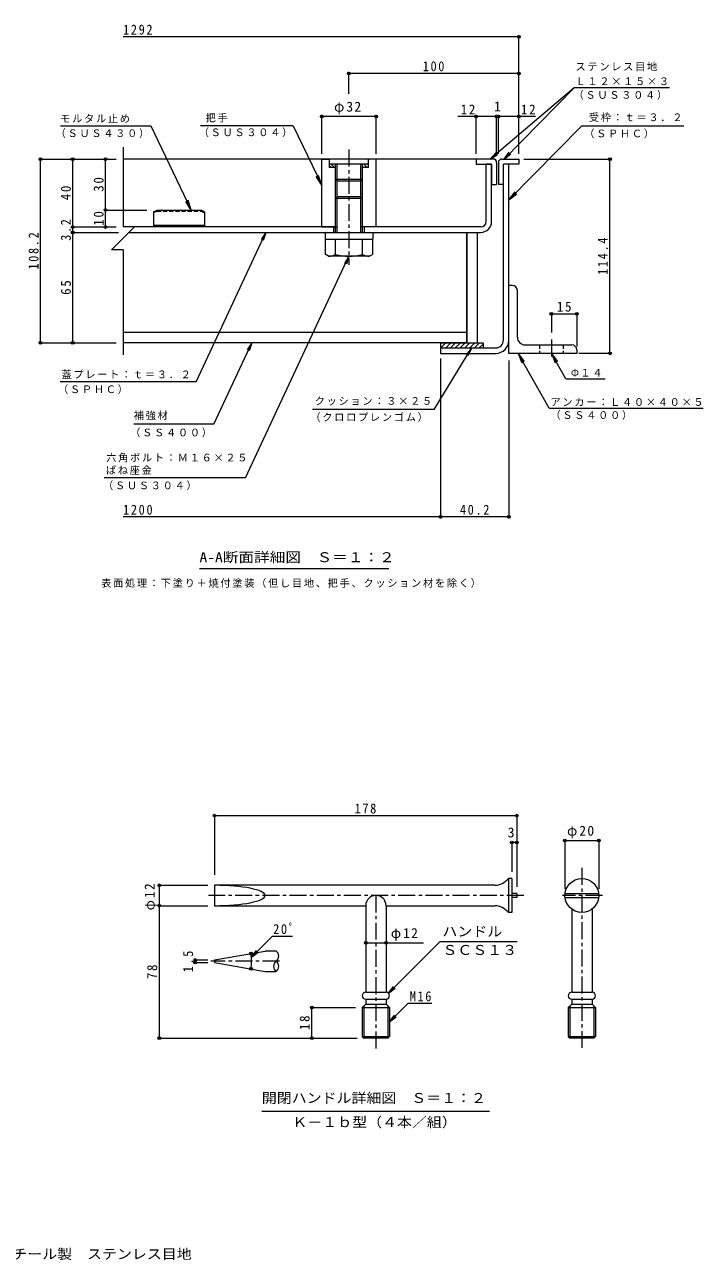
# Model space of a CAD drawing. Units: millimetres on the paper, enlarged 10 times, with parts at other scales. Extents: x -2620 to 2671, y -1958 to 1823.
# Drawn here: x 673 to 2671, y -1910 to 1727 of the extents above; entities that cross this region are included whole.
import ezdxf
from ezdxf.enums import TextEntityAlignment as Align

# ---------------------------------------------------------------- set-up
doc = ezdxf.new("R2010")
doc.units = ezdxf.units.MM
doc.header["$LTSCALE"] = 10
doc.header["$PDMODE"] = 32
doc.header["$PDSIZE"] = 8
doc.linetypes.add('CHAIN1', pattern=[8, 5, -1, 1, -1])
doc.linetypes.add('DASHED1', pattern=[1.8, 1.2, -0.6])
for name, color, linetype, lineweight in [('D-1', 2, 'Continuous', 9), ('D-2', 3, 'Continuous', 9), ('D-3', 4, 'Continuous', 9), ('D-4', 7, 'Continuous', 9), ('D-5', 7, 'Continuous', 9), ('D-6', 6, 'Continuous', 5), ('D-7', 4, 'CHAIN1', 9), ('D-8', 5, 'Continuous', 5), ('D-9', 134, 'Continuous', 5), ('D-C', 2, 'Continuous', 9), ('D-E', 3, 'Continuous', 9), ('D-F', 7, 'Continuous', 9), ('F-5_F-5ﾚｲﾔ', 7, 'Continuous', 9)]:
    doc.layers.add(name, color=color, linetype=linetype, lineweight=lineweight)
doc.styles.add('ＭＳ ゴシック', font='')
doc.styles.get('ＭＳ ゴシック').set_extended_font_data('MS Gothic')

msp = doc.modelspace()

# ---------------------------------------------------------------- linework, layer by layer
at = {"layer": 'D-1'}
for p, q in [((2082.69, 798.48), (2082.69, 1316.98)), ((2098.69, 798.48), (2098.69, 1316.98)), ((1897.69, 775.98), (1897.69, 759.98)), ((1897.69, 775.98), (2060.19, 775.98)), ((1897.69, 759.98), (2060.19, 759.98))]:
    msp.add_line(p, q, dxfattribs=at)
for radius in [38.5, 22.5]:
    msp.add_arc((2060.19, 798.48), radius, 270, 0, dxfattribs=at)
at = {"layer": 'D-2'}
for p, q in [((2031.69, 1147.98), (2031.69, 1316.98)), ((1587.69, 1131.98), (995.69, 1131.98)), ((1582.69, 1131.98), (1582.69, 1115.98)), ((2015.69, 1131.98), (1667.69, 1131.98)), ((1672.69, 1131.98), (1672.69, 1115.98)), ((979.69, 1115.98), (2015.69, 1115.98))]:
    msp.add_line(p, q, dxfattribs=at)
msp.add_lwpolyline([(2047.69, 1147.98), (2047.69, 1316.98), (2031.69, 1316.98)], dxfattribs=at)
for radius in [16, 32]:
    msp.add_arc((2015.69, 1147.98), radius, 270, 0, dxfattribs=at)
at = {"layer": 'D-3'}
for p, q in [((2002.69, 1331.98), (962.69, 1331.98)), ((2002.69, 1316.98), (2047.69, 1316.98)), ((2047.69, 1316.98), (2047.69, 1256.98)), ((2062.69, 1321.98), (2062.69, 1256.98)), ((2067.69, 1321.98), (2067.69, 1256.98)), ((2077.69, 1331.98), (2127.69, 1331.98)), ((2082.69, 1256.98), (2082.69, 1316.98)), ((2047.69, 1256.98), (2062.69, 1256.98)), ((2082.69, 1256.98), (2067.69, 1256.98)), ((1052.69, 1176.98), (1062.69, 1181.98)), ((1052.69, 1176.98), (1052.69, 1131.98)), ((1062.69, 1181.98), (1192.69, 1181.98)), ((1202.69, 1176.98), (1192.69, 1181.98)), ((1202.69, 1176.98), (1202.69, 1131.98)), ((1202.69, 1135.98), (1052.69, 1135.98)), ((1202.69, 1131.98), (1052.69, 1131.98))]:
    msp.add_line(p, q, dxfattribs=at)
at = {"layer": 'D-3', "linetype": 'DASHED1'}
for p, q in [((1062.69, 1178.52), (1052.69, 1173.52)), ((1062.69, 1178.52), (1062.69, 1181.98)), ((1062.69, 1178.52), (1192.69, 1178.52)), ((1192.69, 1178.52), (1192.69, 1181.98)), ((1192.69, 1178.52), (1202.69, 1173.52))]:
    msp.add_line(p, q, dxfattribs=at)
at = {"layer": 'D-3'}
for points in [[(2052.69, 1331.98), (2002.69, 1331.98), (2002.69, 1316.98)], [(2127.69, 1331.98), (2127.69, 1316.98), (2082.69, 1316.98)]]:
    msp.add_lwpolyline(points, dxfattribs=at)
for centre, start, end in [((2052.69, 1321.98), 0, 90), ((2077.69, 1321.98), 90, 180)]:
    msp.add_arc(centre, 10, start, end, dxfattribs=at)
at = {"layer": 'D-4'}
msp.add_line((1745.08, 125.73), (1187.58, 125.73), dxfattribs=at)
at = {"layer": 'D-5'}
for p, q in [((2290.56, 1541.39), (2043.9, 1331.98)), ((2572.01, 1541.39), (2290.56, 1541.39)), ((778.02, 1429.78), (1044.36, 1429.78)), ((1044.36, 1429.78), (1163.61, 1181.98)), ((1463.64, 1429.78), (1190.39, 1429.78)), ((1463.64, 1429.78), (1547.69, 1255.14)), ((2613.78, 1428.89), (2312.21, 1428.89)), ((2043.9, 1331.98), (2060.69, 1350.51)), ((2084.82, 1331.98), (2104.52, 1347.38)), ((2043.9, 1331.98), (2064.91, 1345.54)), ((1547.69, 1255.14), (1531.27, 1280.24)), ((1547.69, 1255.14), (1538.32, 1283.64)), ((1163.61, 1181.98), (1147.18, 1207.09)), ((1163.61, 1181.98), (1154.24, 1210.48)), ((2098.69, 1211.55), (2116.74, 1235.51)), ((1177.55, 676.16), (1382.64, 1115.98)), ((1382.64, 1115.98), (1369.21, 1094.9)), ((1382.64, 1115.98), (1375.12, 1092.14)), ((1323.6, 393.85), (1627.69, 1045.98)), ((1627.69, 1045.98), (1614.26, 1024.9)), ((1627.69, 1045.98), (1620.17, 1022.14)), ((1230.04, 551.78), (1341.58, 790.98)), ((1341.58, 790.98), (1328.15, 769.9)), ((1341.58, 790.98), (1334.06, 767.14)), ((1878.23, 594.55), (1988.2, 775.47)), ((1988.2, 775.47), (1972.54, 755.98)), ((1988.2, 775.47), (1978.11, 752.59)), ((2125.97, 759.98), (2144.01, 736.01)), ((2223.69, 759.98), (2234.91, 732.16)), ((1177.55, 676.16), (777.88, 676.16)), ((2266.02, 685.03), (2382.17, 685.03)), ((1878.23, 594.55), (1520.09, 594.55)), ((2217.28, 598.3), (2671.07, 598.3)), ((1230.04, 551.78), (994.02, 551.78)), ((1323.6, 393.85), (906.61, 393.85)), ((1737.12, -975.32), (1847.2, -975.32)), ((1896.06, -971.76), (2122.94, -971.76)), ((1743.95, -1123.88), (1763.78, -1108.66)), ((1802.25, -1153.41), (1871.96, -1153.41)), ((1747.12, -1208.54), (1766.95, -1193.32)), ((1371.24, -1470.7), (2041.24, -1470.7))]:
    msp.add_line(p, q, dxfattribs=at)
at = {"layer": 'D-5', "color": 3, "linetype": 'CHAIN1'}
for p, q in [((2313.64, -755.1), (2313.64, -1292.25)), ((2143.08, -836.18), (1214.62, -836.18)), ((1707.12, -836.18), (1707.12, -1292.25)), ((2374.41, -836.18), (2256.66, -836.18)), ((1423.46, -1029.72), (1221.04, -1029.72))]:
    msp.add_line(p, q, dxfattribs=at)
at = {"layer": 'D-5', "color": 3}
for p, q in [((2097.12, -786.18), (2097.12, -886.18)), ((2107.12, -786.18), (2097.12, -786.18)), ((2107.12, -786.18), (2107.12, -886.18)), ((2122.12, -830.43), (2107.12, -830.43)), ((2122.12, -830.43), (2122.12, -841.93)), ((2263.97, -830.43), (2363.31, -830.43)), ((1737.12, -866.18), (2057.11, -866.18)), ((1737.12, -866.18), (1737.12, -1121.18)), ((2122.12, -841.93), (2107.12, -841.93)), ((2263.97, -841.93), (2363.31, -841.93)), ((2107.12, -886.18), (2097.12, -886.18)), ((2283.64, -876.18), (2283.64, -1121.18)), ((2343.64, -876.18), (2343.64, -1121.18)), ((1413.46, -999.72), (1380.99, -999.72)), ((1232.12, -1025.97), (1232.12, -1033.47)), ((1380.99, -1059.72), (1413.46, -1059.72)), ((2283.64, -1121.18), (2343.64, -1121.18)), ((1667.12, -1166.18), (1677.12, -1156.18)), ((1672.12, -1256.18), (1672.12, -1161.18)), ((1677.12, -1141.18), (1677.12, -1156.18)), ((1677.12, -1156.18), (1737.12, -1156.18)), ((1747.12, -1166.18), (1737.12, -1156.18)), ((1742.12, -1161.18), (1742.12, -1256.18)), ((2273.64, -1166.18), (2283.64, -1156.18)), ((2278.64, -1256.18), (2278.64, -1161.18)), ((2283.64, -1141.18), (2343.64, -1141.18)), ((2283.64, -1141.18), (2283.64, -1156.18)), ((2283.64, -1156.18), (2343.64, -1156.18)), ((2343.64, -1141.18), (2343.64, -1156.18)), ((2353.64, -1166.18), (2343.64, -1156.18)), ((2348.64, -1161.18), (2348.64, -1256.18)), ((1667.12, -1166.18), (1667.12, -1250.91)), ((2273.64, -1166.18), (2273.64, -1250.91)), ((1667.12, -1250.91), (1747.12, -1250.91)), ((1667.12, -1250.91), (1672.12, -1256.18)), ((1742.12, -1256.18), (1672.12, -1256.18)), ((1742.12, -1256.18), (1747.12, -1250.91)), ((2273.64, -1250.91), (2353.64, -1250.91)), ((2273.64, -1250.91), (2278.64, -1256.18)), ((2348.64, -1256.18), (2278.64, -1256.18)), ((2348.64, -1256.18), (2353.64, -1250.91))]:
    msp.add_line(p, q, dxfattribs=at)
at = {"layer": 'D-5'}
for points in [[(2290.56, 1541.39), (2084.82, 1331.98), (2099.86, 1351.95)], [(2312.21, 1428.89), (2098.69, 1211.55), (2122.33, 1230.02)], [(2217.28, 598.3), (2125.97, 759.98), (2137.19, 732.16)], [(2266.02, 685.03), (2223.69, 759.98), (2241.73, 736.01)], [(1896.06, -971.76), (1743.95, -1123.88), (1759.17, -1104.04)], [(1802.25, -1153.41), (1747.12, -1208.54), (1762.34, -1188.71)]]:
    msp.add_lwpolyline(points, dxfattribs=at)
at = {"layer": 'D-5', "color": 3}
for points in [[(2057.12, -806.18), (1232.12, -806.18), (1232.12, -866.18), (1677.12, -866.18)], [(1677.12, -866.18), (1677.12, -1121.18), (1737.12, -1121.18)], [(1677.12, -1141.18), (1737.12, -1141.18), (1737.12, -1156.18)], [(1667.12, -1166.18), (1747.12, -1166.18), (1747.12, -1250.91)], [(2273.64, -1166.18), (2353.64, -1166.18), (2353.64, -1250.91)]]:
    msp.add_lwpolyline(points, dxfattribs=at)
msp.add_circle((2313.64, -836.18), 50, dxfattribs=at)
for centre, radius, start, end in [((2055.3, -752.54), 53.67, 271.94333, 321.18758), ((1707.12, -866.18), 30, 0, 180), ((2055.3, -919.82), 53.67, 38.81242, 88.06058), ((1402.21, -1014.72), 18.75, 306.87005, 53.12995), ((1424.71, -1044.72), 18.75, 126.87005, 233.12995), ((1402.21, -1044.72), 18.75, 306.87005, 53.12995), ((1677.12, -1131.18), 10, 90, 270), ((1737.12, -1131.18), 10, 270, 90), ((2283.64, -1131.18), 10, 90, 270), ((2343.64, -1131.18), 10, 270, 90)]:
    msp.add_arc(centre, radius, start, end, dxfattribs=at)
msp.add_ellipse((1232.12, -836.18), major_axis=(148.87, 0), ratio=0.201518, start_param=4.712389, end_param=7.8539816, dxfattribs=at)
at = {"layer": 'D-6'}
for p, q in [((1897.69, 790.98), (1897.69, 775.98)), ((1897.69, 789.37), (1899.3, 790.98)), ((1898.44, 775.98), (1913.44, 790.98)), ((1912.58, 775.98), (1927.58, 790.98)), ((1926.73, 775.98), (1941.73, 790.98)), ((1940.87, 775.98), (1955.87, 790.98)), ((1955.01, 775.98), (1970.01, 790.98)), ((1969.15, 775.98), (1984.15, 790.98)), ((1983.3, 775.98), (1998.3, 790.98)), ((1997.44, 775.98), (2012.44, 790.98)), ((2011.58, 775.98), (2022.69, 787.09))]:
    msp.add_line(p, q, dxfattribs=at)
msp.add_lwpolyline([(1897.69, 790.98), (2022.69, 790.98), (2022.69, 775.98)], dxfattribs=at)
at = {"layer": 'D-7'}
msp.add_line((2223.69, 801.03), (2223.69, 742.56), dxfattribs=at)
at = {"layer": 'D-8'}
for p, q in [((1975.19, 1115.98), (2005.19, 1115.98)), ((2005.19, 1115.98), (2005.19, 790.98))]:
    msp.add_line(p, q, dxfattribs=at)
msp.add_lwpolyline([(1975.19, 1115.98), (1975.19, 790.98), (2005.19, 790.98)], dxfattribs=at)
at = {"layer": 'D-9'}
for p, q in [((1558.19, 1095.98), (1558.19, 1051.61)), ((1587.69, 1051.47), (1587.69, 1095.98)), ((1667.69, 1051.47), (1667.69, 1095.98)), ((1697.19, 1095.98), (1697.19, 1051.47)), ((1975.19, 790.98), (1975.19, 1115.98)), ((1567.73, 1046.1), (1558.19, 1051.61)), ((1687.69, 1045.98), (1567.94, 1045.98)), ((1687.69, 1045.98), (1697.19, 1051.47)), ((1975.19, 820.98), (962.69, 820.98)), ((1975.19, 790.98), (962.69, 790.98))]:
    msp.add_line(p, q, dxfattribs=at)
for centre, radius, start, end in [((1568.98, 1080.49), 34.53, 267.86055, 302.81094), ((1627.69, 1194.58), 148.6, 254.38446, 285.61554), ((1686.4, 1080.49), 34.53, 237.18906, 272.13945)]:
    msp.add_arc(centre, radius, start, end, dxfattribs=at)
at = {"layer": 'D-C', "linetype": 'CHAIN1'}
msp.add_line((1627.69, 1359.66), (1627.69, 1020.35), dxfattribs=at)
at = {"layer": 'D-C'}
for p, q in [((1547.69, 1331.98), (1567.69, 1331.98)), ((1547.69, 1131.98), (1547.69, 1331.98)), ((1570.19, 1329.48), (1567.69, 1331.98)), ((1570.19, 1306.98), (1570.19, 1331.98)), ((1685.19, 1331.98), (1570.19, 1331.98)), ((1685.19, 1316.98), (1570.19, 1316.98)), ((1575.09, 1306.98), (1570.19, 1311.88)), ((1585.7, 1306.98), (1575.7, 1316.98)), ((1587.69, 1315.59), (1586.3, 1316.98)), ((1587.69, 1115.98), (1587.69, 1316.98)), ((1592.69, 1115.98), (1592.69, 1316.98)), ((1662.69, 1115.98), (1662.69, 1316.98)), ((1667.69, 1290.76), (1667.69, 1316.98)), ((1670.55, 1306.98), (1667.69, 1309.84)), ((1681.16, 1306.98), (1671.16, 1316.98)), ((1685.19, 1313.55), (1681.76, 1316.98)), ((1687.69, 1331.98), (1685.19, 1329.48)), ((1685.19, 1306.98), (1685.19, 1331.98)), ((1707.69, 1331.98), (1687.69, 1331.98)), ((1707.69, 1131.98), (1707.69, 1331.98)), ((1587.69, 1306.98), (1570.19, 1306.98)), ((1685.19, 1306.98), (1667.69, 1306.98)), ((1667.69, 1115.98), (1667.69, 1290.76)), ((1667.69, 1271.98), (1587.69, 1271.98)), ((1667.69, 1272.25), (1662.69, 1266.98)), ((1592.69, 1220.98), (1587.69, 1215.98)), ((1667.69, 1215.98), (1587.69, 1215.98)), ((1662.69, 1220.98), (1592.69, 1220.98)), ((1667.69, 1215.98), (1662.69, 1220.98)), ((1547.69, 1131.98), (1592.69, 1131.98)), ((1707.69, 1131.98), (1662.69, 1131.98))]:
    msp.add_line(p, q, dxfattribs=at)
at = {"layer": 'D-C', "color": 134, "lineweight": 5}
for p, q in [((1557.69, 1115.98), (1697.69, 1115.98)), ((1697.69, 1115.98), (1697.69, 1095.98))]:
    msp.add_line(p, q, dxfattribs=at)
at = {"layer": 'D-C'}
msp.add_lwpolyline([(1662.69, 1266.98), (1592.69, 1266.98), (1587.69, 1271.98)], dxfattribs=at)
at = {"layer": 'D-C', "color": 134, "lineweight": 5}
msp.add_lwpolyline([(1557.69, 1115.98), (1557.69, 1095.98), (1697.69, 1095.98)], dxfattribs=at)
at = {"layer": 'D-E'}
for p, q in [((2098.69, 759.98), (2098.69, 959.98)), ((2108.69, 959.98), (2098.69, 959.98)), ((2123.69, 807.48), (2123.69, 944.98)), ((2146.19, 784.98), (2283.69, 784.98)), ((2298.69, 769.98), (2298.69, 759.98)), ((2298.69, 759.98), (2098.69, 759.98))]:
    msp.add_line(p, q, dxfattribs=at)
at = {"layer": 'D-E', "linetype": 'DASHED1'}
for p, q in [((2188.69, 784.98), (2188.69, 759.98)), ((2258.69, 784.98), (2258.69, 759.98))]:
    msp.add_line(p, q, dxfattribs=at)
at = {"layer": 'D-E'}
for centre, radius, start, end in [((2108.69, 944.98), 15, 0, 90), ((2146.19, 807.48), 22.5, 180, 270), ((2283.69, 769.98), 15, 0, 90)]:
    msp.add_arc(centre, radius, start, end, dxfattribs=at)
at = {"layer": 'D-F'}
for p, q in [((2127.69, 1692.01), (962.69, 1692.01)), ((2127.69, 1346.98), (2127.69, 1697.01)), ((1627.69, 1524.27), (1627.69, 1589.19)), ((2127.69, 1584.19), (1627.69, 1584.19)), ((2127.69, 1584.01), (2127.69, 1579.19)), ((1547.69, 1346.98), (1547.69, 1462.55)), ((1707.69, 1457.55), (1547.69, 1457.55)), ((1707.69, 1346.98), (1707.69, 1462.55)), ((2062.69, 1457.55), (1948.08, 1457.55)), ((2002.69, 1346.98), (2002.69, 1462.55)), ((2062.69, 1346.98), (2062.69, 1462.55)), ((2067.69, 1457.55), (2062.69, 1457.55)), ((2067.69, 1346.98), (2067.69, 1462.55)), ((2176.94, 1457.55), (2067.69, 1457.55)), ((962.69, 1366.98), (962.69, 1133.39)), ((716.2, 1331.98), (942.69, 1331.98)), ((719.2, 790.98), (719.2, 1331.98)), ((814.3, 1131.98), (814.3, 1331.98)), ((910.66, 1181.98), (910.66, 1331.98)), ((2142.69, 1331.98), (2401.38, 1331.98)), ((2396.38, 759.98), (2396.38, 1331.98)), ((907.66, 1181.98), (1032.69, 1181.98)), ((910.66, 1131.98), (910.66, 1181.98)), ((811.3, 1131.98), (942.69, 1131.98)), ((814.3, 1115.98), (814.3, 1131.98)), ((811.3, 1115.98), (949.54, 1115.98)), ((814.3, 790.98), (814.3, 1115.98)), ((962.69, 1064.57), (928.29, 1064.57)), ((962.69, 1064.57), (962.69, 755.56)), ((2223.69, 879.47), (2223.69, 821.03)), ((2223.69, 876.47), (2298.69, 876.47)), ((2298.69, 879.47), (2298.69, 779.98)), ((716.2, 790.98), (942.69, 790.98)), ((1897.69, 744.98), (1897.69, 273.5)), ((2098.69, 738.6), (2098.69, 273.5)), ((2401.38, 759.98), (2304.71, 759.98)), ((1897.69, 278.5), (962.69, 278.5)), ((2098.69, 278.5), (1897.69, 278.5)), ((1232.12, -598.07), (1232.12, -775.41)), ((1232.12, -601.07), (2122.12, -601.07)), ((2122.12, -598.07), (2122.12, -810.43)), ((2107.12, -676.97), (2107.12, -766.18)), ((2122.12, -679.97), (2107.12, -679.97)), ((2263.64, -670.97), (2263.64, -816.18)), ((2263.64, -673.97), (2363.64, -673.97)), ((2363.64, -670.97), (2363.64, -816.18)), ((1066.41, -806.18), (1212.48, -806.18)), ((1069.41, -806.18), (1069.41, -1256.18)), ((1066.41, -866.18), (1212.48, -866.18)), ((1402.66, -956.06), (1462.01, -956.06)), ((1677.12, -975.32), (1737.12, -975.32)), ((1340.78, -1017.94), (1360.61, -1002.72)), ((1172.14, -1025.97), (1212.12, -1025.97)), ((1172.14, -1033.47), (1212.12, -1033.47)), ((1175.14, -1033.47), (1175.14, -1025.97)), ((1515.31, -1166.18), (1647.12, -1166.18)), ((1518.31, -1256.18), (1518.31, -1166.18)), ((1066.41, -1256.18), (1652.12, -1256.18))]:
    msp.add_line(p, q, dxfattribs=at)
at = {"layer": 'D-F', "color": 3}
for p, q in [((1232.12, -1025.97), (1380.99, -999.72)), ((1232.12, -1033.47), (1380.99, -1059.72))]:
    msp.add_line(p, q, dxfattribs=at)
at = {"layer": 'D-F'}
for points in [[(962.69, 1133.39), (997.1, 1133.39), (928.29, 1064.57)], [(1402.66, -956.06), (1340.78, -1017.94), (1356, -998.1)]]:
    msp.add_lwpolyline(points, dxfattribs=at)
msp.add_arc((1210.85, -1029.72), 130.46, 350, 10, dxfattribs=at)
for p in [(2127.69, 1692.01), (1627.69, 1584.19), (2127.69, 1584.19), (1547.69, 1457.55), (1707.69, 1457.55), (2002.69, 1457.55), (2062.69, 1457.55), (2067.69, 1457.55), (2127.69, 1457.55), (719.2, 1331.98), (814.3, 1331.98), (910.66, 1331.98), (2396.38, 1331.98), (910.66, 1181.98), (814.3, 1131.98), (910.66, 1131.98), (814.3, 1115.98), (2223.69, 876.47), (2298.69, 876.47), (719.2, 790.98), (814.3, 790.98), (2396.38, 759.98), (1897.69, 278.5), (2098.69, 278.5), (1232.12, -601.07), (2122.12, -601.07), (2107.12, -679.97), (2122.12, -679.97), (2263.64, -673.97), (2363.64, -673.97), (1069.41, -806.18), (1069.41, -866.18), (1677.12, -975.32), (1737.12, -975.32), (1339.33, -1007.07), (1175.14, -1025.97), (1175.14, -1033.47), (1339.33, -1052.38), (1518.31, -1166.18), (1069.41, -1256.18), (1518.31, -1256.18)]:
    msp.add_point(p, dxfattribs=at)

# ---------------------------------------------------------------- texts
at = {"layer": 'D-4', "color": 2, "style": 'ＭＳ ゴシック', "width": 1.15}
msp.add_text('A-A断面詳細図\u3000Ｓ＝１：２', height=29.33, dxfattribs=at).set_placement((1187.58, 136.36), align=Align.BOTTOM_LEFT)
at = {"layer": 'D-4', "insert": (898.37, 69.6), "char_height": 21.99, "attachment_point": 7, "style": 'ＭＳ ゴシック'}
msp.add_mtext('\\T1.17;表面処理：下塗り＋焼付塗装（但し目地、把手、クッション材を除く）', dxfattribs=at)
at = {"layer": 'D-5', "color": 2, "style": 'ＭＳ ゴシック', "width": 1.1}
for s, p in [('ハンドル', (1902.94, -965.44)), ('ＳＣＳ１３', (1902.94, -1019.96)), ('開閉ハンドル詳細図\u3000Ｓ＝１：２', (1371.24, -1455.7)), ('Ｋ－１ｂ型（４本／組）', (1461.24, -1526.92))]:
    msp.add_text(s, height=29.33, dxfattribs=at).set_placement(p, align=Align.BOTTOM_LEFT)
at = {"layer": 'D-5', "char_height": 21.99, "attachment_point": 7, "style": 'ＭＳ ゴシック'}
for s, insert in [('\\T1.17;ステンレス目地', (2294.89, 1590.71)), ('\\T1.17;Ｌ１２×１５×３', (2294.89, 1549.39)), ('\\T1.17;（ＳＵＳ３０４）', (2289.14, 1506.55)), ('\\T1.17;モルタル止め', (777.62, 1438.78)), ('\\T1.17;把手', (1205.89, 1439.62)), ('\\T1.17;受枠：ｔ＝３．２', (2334.16, 1441.21)), ('\\T1.17;（ＳＵＳ４３０）', (764.06, 1393.87)), ('\\T1.17;（ＳＵＳ３０４）', (1185.45, 1396.54)), ('\\T1.17;（ＳＰＨＣ）', (2320.55, 1393.04)), ('\\T1.17;蓋プレート：ｔ＝３．２', (781.4, 685.4)), ('\\T1.17;Φ１４', (2281.22, 690.99)), ('\\T1.17;（ＳＰＨＣ）', (771.35, 640.04)), ('\\T1.17;クッション：３×２５', (1527.06, 606.27)), ('\\T1.17;アンカー：Ｌ４０×４０×５', (2221.07, 604.26)), ('\\T1.17;補強材', (994.02, 563.25)), ('\\T1.17;（クロロプレンゴム）', (1514.11, 557.99)), ('\\T1.17;（ＳＳ４００）', (2221.07, 564.02)), ('\\T1.17;（ＳＳ４００）', (983.82, 512.73)), ('\\T1.17;六角ボルト：Ｍ１６×２５', (913.14, 439.2)), ('\\T1.17;ばね座金', (912.09, 402.48)), ('\\T1.17;（ＳＵＳ３０４）', (903.83, 356.92))]:
    msp.add_mtext(s, dxfattribs=dict(at, insert=insert))
at = {"layer": 'D-5', "color": 2, "insert": (1806.96, -1147.95), "char_height": 29.33, "attachment_point": 7, "style": 'ＭＳ ゴシック'}
msp.add_mtext('\\T1.27;\\W0.9;M16', dxfattribs=at)
at = {"layer": 'D-F', "color": 2, "style": 'ＭＳ ゴシック'}
for s, p in [('1', (2055.19, 1463.55)), ('3', (2095.26, -673.97))]:
    msp.add_text(s, height=29.33, dxfattribs=at).set_placement(p, align=Align.BOTTOM_LEFT)
at = {"layer": 'D-F', "color": 2, "char_height": 29.33, "attachment_point": 7, "style": 'ＭＳ ゴシック'}
for s, insert in [('\\T1.28;\\W0.9;1292', (962.69, 1698.01)), ('\\T1.27;\\W0.9;100', (1845.19, 1590.19)), ('\\T1.19;φ32', (1583.94, 1463.55)), ('\\T1.27;\\W0.95;12', (1956.72, 1463.55)), ('\\T1.27;\\W0.95;12', (2134.34, 1463.55)), ('\\T1.27;\\W0.95;15', (2239.94, 882.47)), ('\\T1.28;\\W0.9;1200', (962.69, 284.5)), ('\\T1.28;\\W0.9;40.2', (1954.44, 284.5)), ('\\T1.27;\\W0.9;178', (1644.62, -595.07)), ('\\T1.19;φ20', (2269.89, -667.97)), ('\\T1.27;\\W0.9;20ﾟ', (1404.76, -950.04)), ('\\T1.19;φ12', (1751.05, -969.32))]:
    msp.add_mtext(s, dxfattribs=dict(at, insert=insert))
at = {"layer": 'D-F', "color": 2, "char_height": 29.33, "attachment_point": 7, "rotation": 90, "style": 'ＭＳ ゴシック'}
for s, insert in [('\\T1.27;\\W0.95;30', (905.66, 1235.73)), ('\\T1.27;\\W0.95;40', (809.3, 1210.73)), ('\\T1.27;\\W0.95;10', (905.66, 1135.73)), ('\\T1.27;\\W0.9;3.2', (809.3, 1091.48)), ('\\T1.28;\\W0.9;108.2', (714.2, 1006.48)), ('\\T1.28;\\W0.9;114.4', (2390.38, 990.98)), ('\\T1.27;\\W0.95;65', (809.3, 932.23)), ('\\T1.19;φ12', (1063.41, -879.93)), ('\\T1.27;\\W0.9;1.5', (1169.14, -1062.22)), ('\\T1.27;\\W0.95;78', (1063.41, -1082.43)), ('\\T1.27;\\W0.95;18', (1512.31, -1232.43))]:
    msp.add_mtext(s, dxfattribs=dict(at, insert=insert))
at = {"layer": 'F-5_F-5ﾚｲﾔ', "color": 2, "style": 'ＭＳ ゴシック', "width": 1.1}
msp.add_text('モルタル充填用（充填深さ：３０ｍｍ）\u3000一般形\u3000スチール製\u3000ステンレス目地', height=29.33, dxfattribs=at).set_placement((-419.52, -1915.09), align=Align.BOTTOM_LEFT)

doc.saveas('drawing.dxf')
